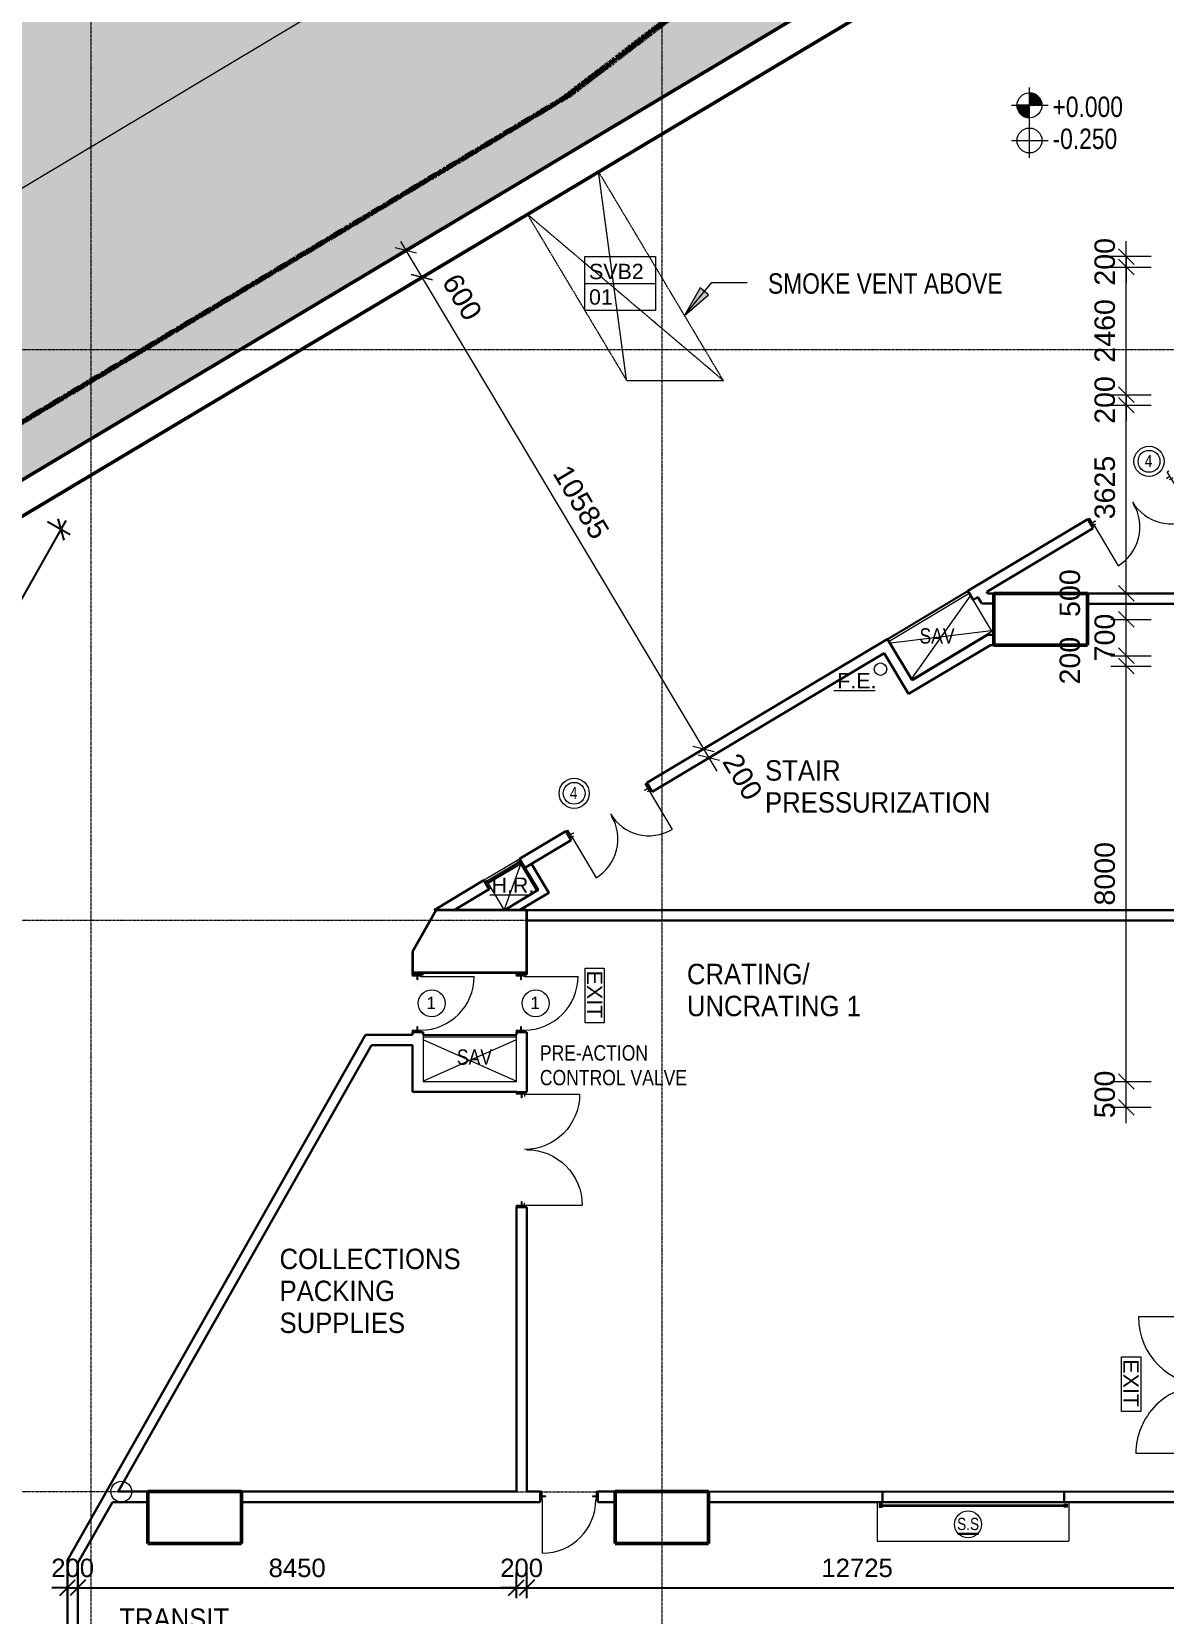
# Model space of a CAD drawing. Header units: millimetres. Extents: x -309924 to 219496, y -330797 to 211873.
# Drawn here: x 46211 to 68034, y 161093 to 191574 of the extents above; entities that cross this region are included whole.
import ezdxf

# ---------------------------------------------------------------- set-up
doc = ezdxf.new("R2010")
doc.units = ezdxf.units.MM
for name, pattern in [('Double dash', [24.5, 10, -3, 2, -3, 2, -4.5]), ('Double dash_2_', [42.8625, 15.875, -4.7625, 6.35, -4.7625, 6.35, -4.7625]), ('Grid Line', [21, 12, -3, 3, -3]), ('Long Dash', [13.5, 9, -4.5]), ('Overhead', [1.8, 1.2, -0.6])]:
    doc.linetypes.add(name, pattern=pattern)
for name, color, linetype, lineweight in [('0-1', 7, 'Continuous', 5), ('0-3', 7, 'Double dash_2_', 50), ('A-ANNO-DIMS', 7, 'Continuous', 9), ('A-ANNO-NOTE', 7, 'Continuous', 5), ('A-ANNO-NOTE-1', 7, 'Continuous', 20), ('A-DETL', 102, 'Continuous', 5), ('A-DETL-3', 102, 'Overhead', 5), ('A-DETL-THIN', 7, 'Continuous', 5), ('A-DOOR', 7, 'Continuous', 5), ('A-DOOR-FRAM', 7, 'Continuous', 5), ('A-DOOR-HDLN', 7, 'Long Dash', 5), ('A-FLOR', 7, 'Continuous', 18), ('A-GLAZ', 7, 'Continuous', 5), ('A-GLAZ-1', 7, 'Continuous', 18), ('A-WALL-2', 7, 'Continuous', 35), ('C-PROP-LINE', 7, 'Double dash', 70), ('C-PROP-LINE-1', 7, 'Double dash_2_', 50), ('G-ANNO-DIMS', 7, 'Continuous', 5), ('G-ANNO-TEXT', 7, 'Continuous', 5), ('I-WALL', 7, 'Continuous', 9), ('I-WALL-3', 7, 'Continuous', 18), ('OAP280_C', 210, 'Continuous', 50), ('OAP280_W', 210, 'Continuous', 50), ('Q-SPCQ', 7, 'Continuous', 5), ('Q-SPCQ-HDLN', 7, 'Overhead', 5), ('S-COLS-2', 7, 'Continuous', 35), ('S-GRID-1', 7, 'Grid Line', 5), ('UNDERLINE', 10, 'Continuous', 30)]:
    doc.layers.add(name, color=color, linetype=linetype, lineweight=lineweight)
doc.layers.add('A-DETL-GENF-5', color=7, linetype='Continuous', lineweight=9, true_color=0x525252)
doc.styles.add('Arial Narrow', font='ARIALN.TTF', dxfattribs={"height": 353.981763})
doc.styles.add('Arial Narrow_1', font='ARIALN.TTF', dxfattribs={"height": 294.984802})
doc.styles.add('Arial_1', font='arial.ttf', dxfattribs={"height": 393.413174})
doc.styles.add('Arial_10', font='arial.ttf', dxfattribs={"height": 295.05988})
doc.styles.add('Arial_11', font='arial.ttf', dxfattribs={"height": 354.071856})
doc.styles.add('Arial_2', font='arial.ttf', dxfattribs={"height": 1.475299})
doc.styles.add('Arial_5', font='arial.ttf', dxfattribs={"width": 0.9, "height": 393.413174})
doc.styles.add('Arial_6', font='arial.ttf', dxfattribs={"height": 1.18024})
doc.styles.add('Arial_7', font='arial.ttf', dxfattribs={"width": 0.8, "height": 1.967066})
doc.styles.add('Arial_9', font='arial.ttf', dxfattribs={"width": 0.8, "height": 393.413174})
doc.dimstyles.new('Diagonal_-_2_0mm_Arial', dxfattribs={"dimscale": 304.8, "dimtxt": 500, "dimasz": 0.984252, "dimexe": 0.984252, "dimexo": 0.984252, "dimgap": 0.656168, "dimtad": 1, "dimdec": 0, "dimrnd": 5, "dimzin": 0, "dimdsep": 46, "dimtxsty": 'Arial_11', "dimblk1": 'OBLIQUE', "dimblk2": 'OBLIQUE', "dimsah": 1, "dimcen": 0.09, "dimdle": 0.656168, "dimadec": 0, "dimazin": 0, "dimtfac": 1, "dimtdec": 4, "dimtix": 1, "dimtmove": 0, "dimatfit": 3, "dimfxl": 1, "dimtvp": 1, "dimtolj": 1, "dimtzin": 0, "dimarcsym": 2})

# ---------------------------------------------------------------- blocks, each defined once
blk = doc.blocks.new('Family - ___-1112717-B2_F PLAN _2 OF 2_')
at = {"layer": 'C-PROP-LINE', "ltscale": 0.3}
blk.add_lwpolyline([(75195, 204615), (56424, 190270), (27494, 172990), (24317, 171707), (22343, 170786), (20247, 169882), (19207, 169463), (18068, 169024), (15862, 168236), (13632, 167518), (11379, 166872), (9105, 166298)], dxfattribs=at)
blk = doc.blocks.new('ARC_ANN_HR_HOSE-REEL - ARC_ANN_HR_HOSE-REEL-881492-B2_F PLAN _2 OF 2_')
at = {"layer": 'A-ANNO-NOTE-1'}
blk.add_line((-1.8, 0), (2.19, 0), dxfattribs=at)
at = {"layer": 'A-ANNO-NOTE', "insert": (0.41, 1.66), "char_height": 1.475, "width": 4.896, "attachment_point": 2, "line_spacing_factor": 0.938532, "style": 'Arial_2'}
blk.add_mtext('H.R.', dxfattribs=at)
blk = doc.blocks.new('ARC_ANN_EXIT - ARC_ANN_EXIT-878429-B2_F PLAN _2 OF 2_')
at = {"layer": 'A-ANNO-NOTE'}
for p, q in [((-2.12, 0), (-2.12, 1.86)), ((-2.12, 1.86), (3.13, 1.86)), ((3.13, 1.86), (3.13, 0)), ((3.13, 0), (-2.12, 0))]:
    blk.add_line(p, q, dxfattribs=at)
at = {"layer": 'A-ANNO-NOTE', "insert": (0.41, 1.66), "char_height": 1.475, "width": 5.454, "attachment_point": 2, "line_spacing_factor": 0.938532, "style": 'Arial_2'}
blk.add_mtext('EXIT', dxfattribs=at)
blk = doc.blocks.new('ARC_ANN_FE_FIRE-EXTINGUISHER - 2-883774-B2_F PLAN _2 OF 2_')
at = {"layer": 'A-ANNO-NOTE'}
blk.add_circle((2.69, 2.04), 0.6, dxfattribs=at)
at = {"layer": 'A-ANNO-NOTE-1'}
blk.add_line((-1.8, 0), (2.19, 0), dxfattribs=at)
at = {"layer": 'A-ANNO-NOTE', "insert": (0.41, 1.66), "char_height": 1.475, "width": 4.5, "attachment_point": 2, "line_spacing_factor": 0.938532, "style": 'Arial_2'}
blk.add_mtext('F.E.', dxfattribs=at)
blk = doc.blocks.new('ARC_ANN_FIRE-RATING_one_ - none-909519-B2_F PLAN _2 OF 2_')
at = {"layer": 'A-ANNO-NOTE'}
blk.add_circle((0, 0), 1.3, dxfattribs=at)
at = {"layer": 'A-ANNO-NOTE', "insert": (-0.05, 0.62), "char_height": 1.18, "width": 1.0944, "attachment_point": 2, "line_spacing_factor": 0.938532, "style": 'Arial_6'}
blk.add_mtext('1', dxfattribs=at)
blk = doc.blocks.new('ARC_ANN_SV - SVB2-674244-B2_F PLAN _2 OF 2_')
at = {"layer": 'A-ANNO-NOTE'}
for p, q in [((-3.5, -2.6), (-3.5, 2.6)), ((-3.5, 2.6), (3.3, 2.6)), ((3.3, 2.6), (3.3, -2.6)), ((-3.5, 0), (3.3, 0)), ((3.3, -2.6), (-3.5, -2.6))]:
    blk.add_line(p, q, dxfattribs=at)
blk = doc.blocks.new('Spot Elevations - Spot Elevation - Target Filled_FFL_SFL-5422820-B2_F PLAN _2 OF 2_')
at = {"layer": 'G-ANNO-DIMS'}
h = blk.add_hatch(color=256, dxfattribs=at)
edge = h.paths.add_edge_path(flags=0)
edge.add_arc((0, 5.49), 1.2, 0, 90, ccw=False)
edge.add_line((1.2, 5.49), (0, 5.49))
edge.add_line((0, 5.49), (0, 6.69))
h = blk.add_hatch(color=256, dxfattribs=at)
edge = h.paths.add_edge_path(flags=0)
edge.add_arc((0, 5.49), 1.2, 180, 270, ccw=False)
edge.add_line((-1.2, 5.49), (0, 5.49))
edge.add_line((0, 5.49), (0, 4.29))
for p, q in [((0, 3.81), (0, 7.21)), ((0, 6.69), (0, 5.49)), ((-1.74, 5.49), (1.8, 5.49)), ((0, 5.49), (-1.2, 5.49)), ((0, 4.29), (0, 5.49)), ((0, 5.49), (1.2, 5.49)), ((0, 0.42), (0, 3.81)), ((-1.74, 2.1), (1.8, 2.1))]:
    blk.add_line(p, q, dxfattribs=at)
for centre in [(0, 5.49), (0, 2.1)]:
    blk.add_circle(centre, 1.2, dxfattribs=at)
for start, end in [(360, 90), (180, 270)]:
    blk.add_arc((0, 5.49), 1.2, start, end, dxfattribs=at)
blk = doc.blocks.new('ARC_DOOR_M50_DOUBLE_METAL - 2500x3500mm-37191019-B2_F PLAN _2 OF 2_')
at = {"layer": 'A-DOOR'}
for p, q in [((-1317, 52), (-1317, 1415.5)), ((1317, 52), (1317, 1367.5)), ((-1317, 52), (-1273, 52)), ((1317, 52), (1273, 52))]:
    blk.add_line(p, q, dxfattribs=at)
for centre, start, end in [((-1317, 100), 360, 90), ((1317, 52), 90, 180)]:
    blk.add_arc(centre, 1315.5, start, end, dxfattribs=at)
at = {"layer": 'A-DOOR-FRAM'}
for p, q in [((-1320, 52), (-1357, 52)), ((-1320, 5), (-1320, 52)), ((-1250, 5), (-1320, 5)), ((-1250, -2), (-1250, 5)), ((1320, 5), (1250, 5)), ((1250, 5), (1250, -2)), ((1357, 52), (1320, 52)), ((1320, 52), (1320, 5)), ((-1357, -100), (-1320, -100)), ((-1320, -100), (-1320, -2)), ((-1320, -2), (-1250, -2)), ((1250, -2), (1320, -2)), ((1320, -2), (1320, -100)), ((1320, -100), (1357, -100))]:
    blk.add_line(p, q, dxfattribs=at)
blk = doc.blocks.new('ARC_DOOR_M40_SINGLE_METAL - 900x2100mm-33263902-B2_F PLAN _2 OF 2_')
at = {"layer": 'A-DOOR'}
blk.add_line((517, -52), (517, -1086), dxfattribs=at)
at = {"layer": 'A-DOOR-FRAM'}
for p, q in [((-557, 100), (-520, 100)), ((-520, 100), (-520, 15)), ((-520, 15), (-450, 15)), ((-520, 8), (-520, -52)), ((-450, 8), (-520, 8)), ((-450, 15), (-450, 8)), ((450, 15), (520, 15)), ((450, 8), (450, 15)), ((520, 8), (450, 8)), ((520, 100), (557, 100)), ((520, 15), (520, 100)), ((520, -52), (520, 8)), ((-520, -52), (-557, -52)), ((557, -52), (520, -52))]:
    blk.add_line(p, q, dxfattribs=at)
blk.add_arc((517, -52), 1034, 180, 270, dxfattribs=at)
blk = doc.blocks.new('ARC_TFP_FS_HR Cabinet_Floor base - FS_HR_740x540-7615021-B2_F PLAN _2 OF 2_')
at = {"layer": 'Q-SPCQ'}
for p, q in [((370, 570), (-360, 570)), ((-360, 570), (-360, -28)), ((370, -30), (370, 570)), ((-356, -30), (370, -30))]:
    blk.add_line(p, q, dxfattribs=at)
blk = doc.blocks.new('ARC_WIN_SPECIAL EQUIPMENT - 800-28601949-B2_F PLAN _2 OF 2_')
at = {"layer": 'A-GLAZ'}
h = blk.add_hatch(dxfattribs=at)
h.set_pattern_fill('FP_1', color=256, style=0, pattern_type=2)
h.set_pattern_definition([(14.141, (-137428.6, -122151.6), (-480.61, 1907.608), []), (104.141, (-137428.6, -122151.6), (-1907.608, -480.61), [])])
h.paths.add_polyline_path([(-395, 65), (395, 65), (395, 100), (-395, 100), (-395, 97)], flags=0)
blk.add_line((360, 30), (-360, 30), dxfattribs=at)
at = {"layer": 'A-GLAZ-1'}
for p, q in [((-360, 65), (-400, 65)), ((-400, 30), (-360, 30)), ((395, 100), (-395, 100)), ((-395, 100), (-395, 65)), ((-395, 65), (395, 65)), ((-360, 30), (-360, 65)), ((400, 65), (360, 65)), ((360, 65), (360, 30)), ((360, 30), (400, 30)), ((395, 65), (395, 100))]:
    blk.add_line(p, q, dxfattribs=at)
blk = doc.blocks.new('ARC_DOOR_M40_SINGLE_METAL - 900x2100mm-37191275-B2_F PLAN _2 OF 2_')
at = {"layer": 'A-DOOR'}
blk.add_line((517, -52), (517, -1086), dxfattribs=at)
at = {"layer": 'A-DOOR-FRAM'}
for p, q in [((-557, 100), (-520, 100)), ((-520, 100), (-520, 15)), ((-520, 15), (-450, 15)), ((-520, 8), (-520, -52)), ((-450, 8), (-520, 8)), ((-450, 15), (-450, 8)), ((450, 15), (520, 15)), ((450, 8), (450, 15)), ((520, 8), (450, 8)), ((520, 100), (557, 100)), ((520, 15), (520, 100)), ((520, -52), (520, 8)), ((-520, -52), (-557, -52)), ((557, -52), (520, -52))]:
    blk.add_line(p, q, dxfattribs=at)
blk.add_arc((517, -52), 1034, 180, 270, dxfattribs=at)
blk = doc.blocks.new('ARC_DOOR_M40_SINGLE_METAL - 900x2100mm-37189988-B2_F PLAN _2 OF 2_')
at = {"layer": 'A-DOOR'}
blk.add_line((517, 52), (517, 1086), dxfattribs=at)
at = {"layer": 'A-DOOR-FRAM'}
for p, q in [((-520, 52), (-557, 52)), ((-520, -8), (-520, 52)), ((557, 52), (520, 52)), ((520, 52), (520, -8)), ((-557, -100), (-520, -100)), ((-450, -8), (-520, -8)), ((-520, -100), (-520, -15)), ((-520, -15), (-450, -15)), ((-450, -15), (-450, -8)), ((520, -8), (450, -8)), ((450, -8), (450, -15)), ((450, -15), (520, -15)), ((520, -15), (520, -100)), ((520, -100), (557, -100))]:
    blk.add_line(p, q, dxfattribs=at)
blk.add_arc((517, 52), 1034, 90, 180, dxfattribs=at)
blk = doc.blocks.new('ARC_FS-SP_PRE-ACTION_CV - FS_SPRINKLER_PRE-ACTION_CONTROL_VALVE_CABINET-38106924-B2_F PLAN _2 OF 2_')
at = {"layer": 'Q-SPCQ'}
for p, q in [((1025, 802.5), (-775, 802.5)), ((-775, 802.5), (-775, -97.5)), ((1015, 792.5), (-765, 2.5)), ((1015, 2.5), (-765, 792.5)), ((1025, -97.5), (1025, 802.5)), ((-775, -47.5), (1025, -47.5)), ((1025, -87.5), (-775, -87.5)), ((-775, -87.5), (-775, -97.5)), ((-775, -97.5), (1025, -97.5)), ((-775, -97.5), (1025, -97.5)), ((1025, -97.5), (1025, -87.5))]:
    blk.add_line(p, q, dxfattribs=at)
blk = doc.blocks.new('ARC_DOOR_M50_DOUBLE_METAL - 1600x2100mm-37189729-B2_F PLAN _2 OF 2_')
at = {"layer": 'A-DOOR'}
for p, q in [((-867, -52), (-823, -52)), ((-867, -52), (-867, -965.5)), ((867, -52), (823, -52)), ((867, -52), (867, -917.5))]:
    blk.add_line(p, q, dxfattribs=at)
for centre, start, end in [((-867, -100), 270, 0), ((867, -52), 180, 270)]:
    blk.add_arc(centre, 865.5, start, end, dxfattribs=at)
at = {"layer": 'A-DOOR-FRAM'}
for p, q in [((-907, 100), (-870, 100)), ((-870, 100), (-870, 2)), ((-870, 2), (-800, 2)), ((-800, 2), (-800, -5)), ((800, 2), (870, 2)), ((800, -5), (800, 2)), ((870, 100), (907, 100)), ((870, 2), (870, 100)), ((-870, -52), (-907, -52)), ((-870, -5), (-870, -52)), ((-800, -5), (-870, -5)), ((870, -5), (800, -5)), ((870, -52), (870, -5)), ((907, -52), (870, -52))]:
    blk.add_line(p, q, dxfattribs=at)
blk = doc.blocks.new('ARC_FS-SP_PRE-ACTION_CV - FS_SPRINKLER_PRE-ACTION_CONTROL_VALVE_CABINET-38106921-B2_F PLAN _2 OF 2_')
at = {"layer": 'Q-SPCQ'}
for p, q in [((-775, 90), (-775, 100)), ((-775, 100), (1025, 100)), ((1025, 100), (-775, 100)), ((-775, 100), (-775, -800)), ((1025, 90), (-775, 90)), ((-775, 50), (1025, 50)), ((1015, -790), (-765, 0)), ((1015, 0), (-765, -790)), ((1025, 100), (1025, 90)), ((1025, -800), (1025, 100)), ((-775, -800), (1025, -800))]:
    blk.add_line(p, q, dxfattribs=at)
blk = doc.blocks.new('ARC_SS_SECURITY SHUTTER VERTICAL RECESSED - ARC_SS_SECURITY SHUTTER VERTICAL RECESSED-30694595-B2_F PLAN _2 OF 2_')
at = {"layer": 'Q-SPCQ'}
for p, q in [((-1810, 30), (-1810, -30)), ((-1750, 30), (-1810, 30)), ((-1800, 28), (-1750, 28)), ((-1800, -10), (-1800, 10)), ((-1750, 28), (-1750, 30)), ((1750, 30), (1810, 30)), ((1750, 10), (1750, 30)), ((1798, 10), (1750, 10)), ((1750, 0), (1798, 0)), ((1750, -30), (1750, 0)), ((1798, 0), (1798, 10)), ((1810, 30), (1810, -30)), ((-1810, -30), (-1750, -30)), ((-1750, -28), (-1800, -28)), ((-1750, -30), (-1750, -28)), ((1810, -30), (1750, -30))]:
    blk.add_line(p, q, dxfattribs=at)
at = {"layer": 'Q-SPCQ-HDLN'}
for p, q in [((1850, 75), (-1850, 75)), ((-1850, 75), (-1850, -685)), ((1800, 10), (-1800, 10)), ((-1800, 10), (-1800, -10)), ((1800, -10), (1800, 10)), ((1850, -685), (1850, 75)), ((-1800, -10), (1800, -10)), ((-1850, -685), (1850, -685))]:
    blk.add_line(p, q, dxfattribs=at)
blk = doc.blocks.new('ARC_OPN_INT - 3500 _w_ x 4000 _h_-36725641-B2_F PLAN _2 OF 2_')
at = {"layer": 'A-DOOR-HDLN'}
for p, q in [((-1750, 100), (1750, 100)), ((-1750, -100), (1750, -100))]:
    blk.add_line(p, q, dxfattribs=at)
blk = doc.blocks.new('Family - ___-2785461-B2_F PLAN _2 OF 2_')
at = {"layer": 'C-PROP-LINE'}
for p, q in [((75361, 204681), (56581, 190357)), ((56581, 190357), (-244, 156403))]:
    blk.add_line(p, q, dxfattribs=at)
blk = doc.blocks.new('Family - ___-36030423-B2_F PLAN _2 OF 2_')
at = {"layer": 'C-PROP-LINE'}
for p, q in [((75361, 204681), (56581, 190357)), ((56581, 190357), (-244, 156403))]:
    blk.add_line(p, q, dxfattribs=at)
blk = doc.blocks.new('Family - ___-3197506-B2_F PLAN _2 OF 2_')
at = {"layer": 'C-PROP-LINE-1'}
for p, q in [((75361, 204681), (56581, 190357)), ((56581, 190357), (-244, 156403))]:
    blk.add_line(p, q, dxfattribs=at)
blk = doc.blocks.new('ARC_DOOR_M50_DOUBLE_METAL - 2000x2100mm-37191364-B2_F PLAN _2 OF 2_')
at = {"layer": 'A-DOOR'}
for p, q in [((-1067, 52), (-1067, 1165.5)), ((1067, 52), (1067, 1117.5)), ((-1067, 52), (-1023, 52)), ((1067, 52), (1023, 52))]:
    blk.add_line(p, q, dxfattribs=at)
for centre, start, end in [((-1067, 100), 360, 90), ((1067, 52), 90, 180)]:
    blk.add_arc(centre, 1065.5, start, end, dxfattribs=at)
at = {"layer": 'A-DOOR-FRAM'}
for p, q in [((-1070, 52), (-1107, 52)), ((-1070, 5), (-1070, 52)), ((-1000, 5), (-1070, 5)), ((-1000, -2), (-1000, 5)), ((1070, 5), (1000, 5)), ((1000, 5), (1000, -2)), ((1107, 52), (1070, 52)), ((1070, 52), (1070, 5)), ((-1107, -100), (-1070, -100)), ((-1070, -100), (-1070, -2)), ((-1070, -2), (-1000, -2)), ((1000, -2), (1070, -2)), ((1070, -2), (1070, -100)), ((1070, -100), (1107, -100))]:
    blk.add_line(p, q, dxfattribs=at)
blk = doc.blocks.new('Dims-B2-FPLAN_2OF2__dwg__Oblique-5772969-B2_F PLAN _2 OF 2_')
at = {"layer": 'A-ANNO-DIMS'}
blk.add_line((-0.5, -0.5), (0.5, 0.5), dxfattribs=at)
blk = doc.blocks.new('_Oblique')
at = {"color": 0, "linetype": 'ByBlock', "lineweight": -2}
blk.add_line((-0.5, -0.5), (0.5, 0.5), dxfattribs=at)
blk = doc.blocks.new('*D182')
at = {"layer": 'A-ANNO-DIMS', "color": 0, "lineweight": -2, "transparency": 16777216}
for p, q in [((39010, 168292), (46878, 182158)), ((46953, 181885), (46518, 182132)), ((39283, 168367), (38848, 168614))]:
    blk.add_line(p, q, dxfattribs=at)
at = {"layer": 'Defpoints', "color": 0, "transparency": 16777216}
for p in [(46779, 181984), (47214, 181737), (39544, 168219)]:
    blk.add_point(p, dxfattribs=at)
at = {"layer": 'A-ANNO-DIMS', "color": 0, "lineweight": -2, "transparency": 16777216, "xscale": 299.9999999999999, "yscale": 299.9999999999999, "zscale": 299.9999999999999}
for p, rotation in [((46779, 181984), 60.42918737615303), ((39109, 168466), 240.429187376153)]:
    blk.add_blockref('_Oblique', p, dxfattribs=dict(at, rotation=rotation))
at = {"layer": 'A-ANNO-DIMS', "color": 0, "transparency": 16777216, "insert": (42613, 175413), "char_height": 354.1, "attachment_point": 5, "rotation": 60.4292, "style": 'Arial_11'}
blk.add_mtext('\\A1;15540', dxfattribs=at)
blk = doc.blocks.new('*D185')
at = {"layer": 'A-ANNO-DIMS', "color": 0, "lineweight": -2, "transparency": 16777216}
for p, q in [((46901, 161405), (46901, 161905)), ((47101, 161405), (47101, 161905)), ((46901, 161605), (46601, 161605)), ((46901, 161605), (47101, 161605)), ((47101, 161605), (47401, 161605))]:
    blk.add_line(p, q, dxfattribs=at)
at = {"layer": 'Defpoints', "color": 0, "transparency": 16777216}
for p in [(47101, 161605), (46901, 161105), (47101, 161105)]:
    blk.add_point(p, dxfattribs=at)
at = {"layer": 'A-ANNO-DIMS', "color": 0, "lineweight": -2, "transparency": 16777216, "xscale": 299.9999999999999, "yscale": 299.9999999999999, "zscale": 299.9999999999999}
blk.add_blockref('_Oblique', (46901, 161605), dxfattribs=at)
at = {"layer": 'A-ANNO-DIMS', "color": 0, "lineweight": -2, "transparency": 16777216, "xscale": 299.9999999999999, "yscale": 299.9999999999999, "zscale": 299.9999999999999, "rotation": 180}
blk.add_blockref('_Oblique', (47101, 161605), dxfattribs=at)
at = {"layer": 'A-ANNO-DIMS', "color": 0, "transparency": 16777216, "insert": (47001, 161986), "char_height": 354.1, "attachment_point": 5, "style": 'Arial_11'}
blk.add_mtext('\\A1;200', dxfattribs=at)
blk = doc.blocks.new('*D186')
at = {"layer": 'A-ANNO-DIMS', "color": 0, "lineweight": -2, "transparency": 16777216}
for p, q in [((47101, 161405), (47101, 161905)), ((55551, 161405), (55551, 161905)), ((46901, 161605), (55751, 161605))]:
    blk.add_line(p, q, dxfattribs=at)
at = {"layer": 'Defpoints', "color": 0, "transparency": 16777216}
for p in [(55551, 161605), (47101, 161105), (55551, 161105)]:
    blk.add_point(p, dxfattribs=at)
at = {"layer": 'A-ANNO-DIMS', "color": 0, "lineweight": -2, "transparency": 16777216, "xscale": 299.9999999999999, "yscale": 299.9999999999999, "zscale": 299.9999999999999, "rotation": 180}
blk.add_blockref('_Oblique', (47101, 161605), dxfattribs=at)
at = {"layer": 'A-ANNO-DIMS', "color": 0, "lineweight": -2, "transparency": 16777216, "xscale": 299.9999999999999, "yscale": 299.9999999999999, "zscale": 299.9999999999999}
blk.add_blockref('_Oblique', (55551, 161605), dxfattribs=at)
at = {"layer": 'A-ANNO-DIMS', "color": 0, "transparency": 16777216, "insert": (51326, 161986), "char_height": 354.1, "attachment_point": 5, "style": 'Arial_11'}
blk.add_mtext('\\A1;8450', dxfattribs=at)
blk = doc.blocks.new('*D187')
at = {"layer": 'A-ANNO-DIMS', "color": 0, "lineweight": -2, "transparency": 16777216}
for p, q in [((55551, 161405), (55551, 161905)), ((55751, 161405), (55751, 161905)), ((55551, 161605), (55251, 161605)), ((55551, 161605), (55751, 161605)), ((55751, 161605), (56051, 161605))]:
    blk.add_line(p, q, dxfattribs=at)
at = {"layer": 'Defpoints', "color": 0, "transparency": 16777216}
for p in [(55751, 161605), (55551, 161105), (55751, 161105)]:
    blk.add_point(p, dxfattribs=at)
at = {"layer": 'A-ANNO-DIMS', "color": 0, "lineweight": -2, "transparency": 16777216, "xscale": 299.9999999999999, "yscale": 299.9999999999999, "zscale": 299.9999999999999}
blk.add_blockref('_Oblique', (55551, 161605), dxfattribs=at)
at = {"layer": 'A-ANNO-DIMS', "color": 0, "lineweight": -2, "transparency": 16777216, "xscale": 299.9999999999999, "yscale": 299.9999999999999, "zscale": 299.9999999999999, "rotation": 180}
blk.add_blockref('_Oblique', (55751, 161605), dxfattribs=at)
at = {"layer": 'A-ANNO-DIMS', "color": 0, "transparency": 16777216, "insert": (55651, 161986), "char_height": 354.1, "attachment_point": 5, "style": 'Arial_11'}
blk.add_mtext('\\A1;200', dxfattribs=at)
blk = doc.blocks.new('*D188')
at = {"layer": 'A-ANNO-DIMS', "color": 0, "lineweight": -2, "transparency": 16777216}
for p, q in [((55751, 161405), (55751, 161905)), ((68476, 161405), (68476, 161905)), ((55551, 161605), (68676, 161605))]:
    blk.add_line(p, q, dxfattribs=at)
at = {"layer": 'Defpoints', "color": 0, "transparency": 16777216}
for p in [(68476, 161605), (55751, 161105), (68476, 161105)]:
    blk.add_point(p, dxfattribs=at)
at = {"layer": 'A-ANNO-DIMS', "color": 0, "lineweight": -2, "transparency": 16777216, "xscale": 299.9999999999999, "yscale": 299.9999999999999, "zscale": 299.9999999999999, "rotation": 180}
blk.add_blockref('_Oblique', (55751, 161605), dxfattribs=at)
at = {"layer": 'A-ANNO-DIMS', "color": 0, "lineweight": -2, "transparency": 16777216, "xscale": 299.9999999999999, "yscale": 299.9999999999999, "zscale": 299.9999999999999}
blk.add_blockref('_Oblique', (68476, 161605), dxfattribs=at)
at = {"layer": 'A-ANNO-DIMS', "color": 0, "transparency": 16777216, "insert": (62114, 161986), "char_height": 354.1, "attachment_point": 5, "style": 'Arial_11'}
blk.add_mtext('\\A1;12725', dxfattribs=at)
blk = doc.blocks.new('ARC_ANN_FIRE-RATING_four-240240')
at = {"layer": 'A-ANNO-NOTE'}
for radius in [290, 210]:
    blk.add_circle((72082, 123802), radius, dxfattribs=at)
at = {"layer": 'A-ANNO-NOTE', "insert": (72072, 123926), "char_height": 236, "width": 218.88, "attachment_point": 2, "line_spacing_factor": 0.938532, "style": 'Arial_7'}
blk.add_mtext('4', dxfattribs=at)
blk = doc.blocks.new('SS')
at = {"layer": 'A-ANNO-NOTE'}
blk.add_circle((51822, 138294), 260, dxfattribs=at)
at = {"layer": 'A-ANNO-NOTE', "insert": (51823, 138418), "char_height": 236, "width": 218.88, "attachment_point": 2, "line_spacing_factor": 0.938532, "style": 'Arial_7'}
blk.add_mtext('S.S', dxfattribs=at)

msp = doc.modelspace()

# ---------------------------------------------------------------- hatches: boundary and pattern name
at = {"layer": 'A-DETL-GENF-5'}
h = msp.add_hatch(dxfattribs=at)
h.set_pattern_fill('FP_5', color=256, style=0, pattern_type=2)
h.set_pattern_definition([(45, (0, 0), (1e-13, 1796.051), [1270, -1270]), (45, (-336.8, 336.8), (1e-13, 1796.051), [1270, -1270]), (45, (-673.5, 673.5), (1e-13, 1796.051), [1270, -1270]), (135, (-673.5, 898), (-1796.051, 1e-13), [1270, -1270]), (135, (-336.8, 1234.8), (-1796.051, 1e-13), [1270, -1270]), (135, (0, 1571.5), (-1796.051, 1e-13), [1270, -1270])])
h.paths.add_polyline_path([(9600.4, 129032.5), (9601.2, 161178.1), (78643.5, 202430.8), (123587.6, 202430.6), (123586.1, 139689.7), (115551, 129032.5), (116650, 129032.5), (123219.4, 137750.4), (124355.1, 137750.4), (124462.4, 151156.8), (124469, 204683.5), (-4678.3, 204683.5), (-4667.2, 161414.7), (-1657.7, 160831.2), (3415.6, 163862.5), (5580.2, 160240), (506.8, 157208.6), (-1654.1, 160825.1), (-4667.8, 161403.5), (-4678.3, 129032.5), (7685, 129032.5)])
at = {"layer": 'G-ANNO-TEXT'}
msp.add_hatch(color=256, dxfattribs=at).paths.add_polyline_path([(58790.1, 186108.4), (59253.3, 186504.2), (59090, 186638.8)], flags=0)

# ---------------------------------------------------------------- linework, layer by layer
at = {"layer": 'A-ANNO-DIMS'}
for p, q in [((6952.8, 165220.6), (76336.1, 206679.1)), ((53007.8, 187114.2), (53678.2, 187514.7)), ((53318.1, 187532.6), (59414.2, 177330.1)), ((67781.3, 187241.5), (67000.3, 187241.5)), ((67300.4, 179355.8), (67300.4, 185780.8)), ((67300.4, 180055.8), (67300.4, 180955.8)), ((67300.4, 170555.8), (67300.4, 180555.8)), ((58847.4, 177341), (59517.8, 177741.5)), ((67781.3, 170855.8), (67000.4, 170855.8))]:
    msp.add_line(p, q, dxfattribs=at)
at = {"layer": 'A-ANNO-DIMS', "flags": 128}
for points in [[(67300.3, 184380.8), (67300.3, 187541.5)], [(67300.3, 187241.5), (67300.3, 186741.5)], [(53315.6, 186599.1), (53986, 186999.7)], [(67000.3, 187041.5), (67781.3, 187041.5)], [(67000.3, 184580.8), (67781.3, 184580.8)], [(67300.4, 184580.8), (67300.4, 184080.8)], [(67000.4, 184380.8), (67781.3, 184380.8)], [(67000.4, 180755.8), (67781.3, 180755.8)], [(67000.4, 180555.8), (67781.3, 180555.8)], [(67000.4, 180255.8), (67781.3, 180255.8)], [(67000.4, 179555.8), (67781.3, 179555.8)], [(67000.4, 179355.8), (67781.3, 179355.8)], [(59415.3, 177913.2), (58744.9, 177512.7)], [(67000.4, 171355.8), (67781.3, 171355.8)]]:
    msp.add_lwpolyline(points, dxfattribs=at)
at = {"layer": 'A-DETL'}
msp.add_line((55315.5, 174653.9), (55634.4, 175543.4), dxfattribs=at)
at = {"layer": 'A-DETL-3'}
for p, q in [((55758.8, 188059.9), (57132.3, 188880.5)), ((59536.9, 184856.2), (57132.3, 188880.5)), ((57673.1, 184856.2), (57132.3, 188880.5)), ((55758.8, 188059.9), (57673.1, 184856.2)), ((55758.8, 188059.9), (59536.9, 184856.2)), ((57673.1, 184856.2), (59536.9, 184856.2))]:
    msp.add_line(p, q, dxfattribs=at)
at = {"layer": 'A-DETL-THIN'}
msp.add_circle((47938.2, 163455.9), 200, dxfattribs=at)
at = {"layer": 'A-FLOR'}
for p, q in [((53551.3, 173855), (54005.7, 174655.9)), ((48449, 162455.9), (48449, 163255.9)), ((66101.2, 163255.8), (62601.2, 163255.8))]:
    msp.add_line(p, q, dxfattribs=at)
at = {"layer": 'A-WALL-2'}
for p, q in [((78641.6, 202430.7), (43126.7, 181210.1)), ((43434.4, 180695), (67826, 195269.3))]:
    msp.add_line(p, q, dxfattribs=at)
at = {"layer": 'G-ANNO-TEXT'}
for p, q in [((58790.1, 186108.4), (59315.2, 186745.7)), ((59090, 186638.8), (58790.1, 186108.4)), ((59253.3, 186504.2), (59090, 186638.8)), ((59315.2, 186745.7), (59996.6, 186745.7)), ((58790.1, 186108.4), (59253.3, 186504.2))]:
    msp.add_line(p, q, dxfattribs=at)
at = {"layer": 'I-WALL', "lineweight": 30}
for p, q in [((66560.9, 182182.8), (64250.2, 180802.2)), ((64610.3, 180784.3), (66663.5, 182011.1)), ((66663.5, 182011.1), (66560.9, 182182.8)), ((64250.2, 180802.2), (64352.8, 180630.5)), ((64627.4, 180755.8), (64610.3, 180784.3)), ((64751.3, 180755.8), (64627.4, 180755.8)), ((64751.3, 180560.8), (64751.3, 180755.8)), ((68801.3, 180755.8), (66551.3, 180755.8)), ((66551.3, 180755.8), (66551.3, 180555.8)), ((64352.8, 180630.5), (64442.9, 180684.3)), ((64442.9, 180684.3), (64516.7, 180560.8)), ((64516.7, 180560.8), (64743.9, 180560.8)), ((64743.9, 180560.8), (64751.3, 180560.8)), ((66551.3, 180555.8), (68801.3, 180555.8)), ((62705, 179878.9), (58062, 177104.6)), ((63172.7, 179086.5), (62700.7, 179876.3)), ((64627.6, 179955.8), (63172.7, 179086.5)), ((64751.3, 179955.8), (64627.6, 179955.8)), ((64751.3, 179760.8), (64751.3, 179955.8)), ((58164.6, 176932.9), (62635.9, 179604.6)), ((62635.9, 179604.6), (63105.3, 178819.1)), ((62803.3, 179704.6), (62807.6, 179707.2)), ((63105.3, 178819.1), (64681.4, 179760.8)), ((64681.4, 179760.8), (64751.3, 179760.8)), ((58062, 177104.6), (58164.6, 176932.9)), ((56504.8, 176174.2), (55611.4, 175640.4)), ((55713.9, 175468.7), (56607.4, 176002.5)), ((56607.4, 176002.5), (56504.8, 176174.2)), ((55611.4, 175640.4), (55713.9, 175468.7)), ((54924.6, 175230), (53963.7, 174655.9)), ((54353.6, 174655.9), (55027.2, 175058.3)), ((55027.2, 175058.3), (54924.6, 175230)), ((53963.7, 174655.9), (54353.6, 174655.9)), ((68801.3, 174655.8), (55751.3, 174655.9)), ((55751.3, 174655.9), (55751.3, 174455.9)), ((55751.3, 174455.9), (68801.3, 174455.8)), ((53551.3, 173455.9), (53551.3, 173418.9)), ((53751.3, 173455.9), (53551.3, 173455.9)), ((53751.3, 173418.9), (53751.3, 173455.9)), ((55551.3, 173455.9), (55551.3, 173418.9)), ((55751.3, 173455.9), (55551.3, 173455.9)), ((55751.3, 173418.9), (55751.3, 173455.9)), ((53551.3, 173418.9), (53751.3, 173418.9)), ((55551.3, 173418.9), (55751.3, 173418.9)), ((52643.9, 172255.9), (46901.2, 162134.9)), ((53551.3, 172255.9), (52643.9, 172255.9)), ((53551.3, 172304.9), (53551.3, 172255.9)), ((53751.3, 172304.9), (53551.3, 172304.9)), ((53751.3, 172255.9), (53751.3, 172304.9)), ((55551.3, 172304.9), (55551.3, 172255.9)), ((55751.3, 172304.9), (55551.3, 172304.9)), ((55751.3, 171149.9), (55751.3, 172304.9)), ((47880.7, 163455.9), (52760.4, 172055.9)), ((52760.4, 172055.9), (53551.3, 172055.9)), ((53551.3, 172055.9), (53551.3, 171155.9)), ((53551.3, 171155.9), (55551.3, 171155.9)), ((55551.3, 171155.9), (55551.3, 171149.9)), ((55551.3, 171149.9), (55751.3, 171149.9)), ((55551.3, 168935.9), (55551.2, 163455.9)), ((55751.3, 168935.9), (55551.3, 168935.9)), ((55751.2, 163455.9), (55751.3, 168935.9)), ((48449, 163455.9), (47880.7, 163455.9)), ((48449, 163255.9), (48449, 163455.9)), ((55551.2, 163455.9), (50251.2, 163455.9)), ((50251.2, 163455.9), (50251.2, 163255.9)), ((56007.2, 163455.9), (55751.2, 163455.9)), ((56007.2, 163255.9), (56007.2, 163455.9)), ((57451.2, 163455.9), (57121.2, 163455.9)), ((57121.2, 163455.9), (57121.2, 163255.9)), ((57451.2, 163255.9), (57451.2, 163455.9)), ((68456, 163455.8), (59251.2, 163455.9)), ((59251.2, 163455.9), (59251.2, 163255.9)), ((62601.2, 163255.8), (62601.2, 163455.8)), ((66101.2, 163455.8), (66101.2, 163255.8)), ((47101.2, 162082.1), (47767.2, 163255.9)), ((47767.2, 163255.9), (48449, 163255.9)), ((50251.2, 163255.9), (56007.2, 163255.9)), ((57121.2, 163255.9), (57451.2, 163255.9)), ((59251.2, 163255.9), (68456, 163255.8)), ((46901.2, 162134.9), (46901.2, 155880.9)), ((47101.2, 155880.9), (47101.2, 162082.1))]:
    msp.add_line(p, q, dxfattribs=at)
msp.add_lwpolyline([(55714.1, 175468.4), (55968, 175043.4), (55318.9, 174655.9), (55612, 174655.9), (56173.7, 174991.5), (55842.7, 175545.6)], close=True, dxfattribs=at)
at = {"layer": 'I-WALL-3'}
for p, q in [((55607.1, 175637.8), (55611.4, 175640.4)), ((55611.4, 175640.4), (55629.3, 175610.3)), ((55647.3, 175580.3), (55713.9, 175468.7)), ((55713.9, 175468.7), (55688.2, 175453.3)), ((54924.6, 175230), (54928.9, 175232.6)), ((54942.6, 175200), (54924.6, 175230)), ((55027.2, 175058.3), (54960.5, 175169.9)), ((55061.5, 175078.9), (55027.2, 175058.3))]:
    msp.add_line(p, q, dxfattribs=at)
at = {"layer": 'OAP280_C'}
for p, q in [((66551.3, 180755.9), (64751.3, 180755.9)), ((64751.3, 180755.9), (64751.3, 179755.9)), ((66551.3, 179755.9), (66551.3, 180755.9)), ((64751.3, 179755.9), (66551.3, 179755.9)), ((50251.3, 163455.9), (48451.3, 163455.9)), ((48451.3, 163455.9), (48451.3, 162455.9)), ((50251.3, 162455.9), (50251.3, 163455.9)), ((59251.3, 163455.9), (57451.3, 163455.9)), ((57451.3, 163455.9), (57451.3, 162455.9)), ((59251.3, 162455.9), (59251.3, 163455.9)), ((48451.3, 162455.9), (50251.3, 162455.9)), ((57451.3, 162455.9), (59251.3, 162455.9))]:
    msp.add_line(p, q, dxfattribs=at)
at = {"layer": 'OAP280_W'}
for p, q in [((78641.6, 202431), (43126.6, 181210)), ((43434.4, 180695), (78807.2, 201831))]:
    msp.add_line(p, q, dxfattribs=at)
at = {"layer": 'S-COLS-2'}
for p, q in [((66551.3, 180755.8), (64751.3, 180755.8)), ((64751.3, 180755.8), (64751.3, 179755.8)), ((66551.3, 179755.8), (66551.3, 180755.8)), ((64751.3, 179755.8), (66551.3, 179755.8)), ((54006.7, 174655.9), (53551.3, 173855)), ((55751.3, 174655.9), (54006.7, 174655.9)), ((55751.3, 173455.9), (55751.3, 174655.9)), ((53551.3, 173855), (53551.3, 173455.9)), ((53551.3, 173455.9), (55751.3, 173455.9)), ((50251.2, 163455.9), (48451.2, 163455.9)), ((48451.2, 163455.9), (48451.2, 162455.9)), ((50251.2, 162455.9), (50251.2, 163455.9)), ((59251.2, 163455.9), (57451.2, 163455.9)), ((57451.2, 163455.9), (57451.2, 162455.9)), ((59251.2, 162455.9), (59251.2, 163455.9)), ((48451.2, 162455.9), (50251.2, 162455.9)), ((57451.2, 162455.9), (59251.2, 162455.9))]:
    msp.add_line(p, q, dxfattribs=at)
at = {"layer": 'S-GRID-1'}
for p, q in [((47351.5, 210672.6), (47351.1, 140117.7)), ((58351.5, 210672.6), (58351.1, 140117.7)), ((-10508, 185456.2), (128177.5, 185455.5)), ((-10508.1, 174464.5), (128177.4, 174463.8)), ((-10508.1, 163456.2), (128177.4, 163455.5))]:
    msp.add_line(p, q, dxfattribs=at)
at = {"layer": 'UNDERLINE'}
msp.add_lwpolyline([(64054.9, 162643.8), (64451.6, 162643.8)], dxfattribs=at)

# ---------------------------------------------------------------- block references
at = {"xscale": 300, "yscale": 300, "zscale": 300}
for p, rotation in [((53420.7, 187360.9), 120.8588831670601), ((67300.3, 187241.5), 270), ((67300.3, 187041.5), 90), ((67300.3, 187041.5), 90), ((53728.4, 186845.8), 300.8588831670601), ((53728.4, 186845.8), 120.8588831670601), ((67300.3, 184580.8), 270), ((67300.4, 184580.8), 270), ((67300.4, 184380.8), 90), ((67300.4, 184380.8), 90), ((67300.4, 180755.8), 90), ((67300.4, 180755.8), 270), ((67300.4, 180255.8), 270), ((67300.4, 180255.8), 270), ((67300.4, 179555.8), 270), ((67300.4, 179555.8), 270), ((67300.4, 179555.8), 90), ((67300.4, 179355.8), 90), ((67300.4, 179355.8), 90), ((59157.7, 177759.4), 300.8588831670601), ((59260.3, 177587.7), 120.8588831670601), ((67300.4, 171355.8), 270), ((67300.4, 170855.8), 90)]:
    msp.add_blockref('Dims-B2-FPLAN_2OF2__dwg__Oblique-5772969-B2_F PLAN _2 OF 2_', p, dxfattribs=dict(at, rotation=rotation))
at = {"layer": '0-1'}
for name, p, rotation in [('Family - ___-2785461-B2_F PLAN _2 OF 2_', (0, 0), 359.9997000009001), ('Family - ___-36030423-B2_F PLAN _2 OF 2_', (0, 0), 359.9997000009001), ('ARC_DOOR_M50_DOUBLE_METAL - 1600x2100mm-37189729-B2_F PLAN _2 OF 2_', (67390.8, 182562.2), 30.85867475183819), ('ARC_FS-SP_PRE-ACTION_CV - FS_SPRINKLER_PRE-ACTION_CONTROL_VALVE_CABINET-38106921-B2_F PLAN _2 OF 2_', (63421.6, 180190.6), 30.85867475183819), ('ARC_DOOR_M50_DOUBLE_METAL - 1600x2100mm-37189729-B2_F PLAN _2 OF 2_', (57334.7, 176553.6), 30.85867475183819), ('ARC_WIN_SPECIAL EQUIPMENT - 800-28601949-B2_F PLAN _2 OF 2_', (55319.3, 175349.4), 30.85867475183819), ('ARC_TFP_FS_HR Cabinet_Floor base - FS_HR_740x540-7615021-B2_F PLAN _2 OF 2_', (55609.1, 174864.3), 30.85867475183809), ('ARC_DOOR_M40_SINGLE_METAL - 900x2100mm-33263902-B2_F PLAN _2 OF 2_', (53651.3, 172861.9), 90.00025147178822), ('ARC_DOOR_M40_SINGLE_METAL - 900x2100mm-37191275-B2_F PLAN _2 OF 2_', (55651.3, 172861.9), 89.99969999999985), ('ARC_FS-SP_PRE-ACTION_CV - FS_SPRINKLER_PRE-ACTION_CONTROL_VALVE_CABINET-38106924-B2_F PLAN _2 OF 2_', (54776.3, 172158.4), 179.9997000009), ('ARC_DOOR_M50_DOUBLE_METAL - 2500x3500mm-37191019-B2_F PLAN _2 OF 2_', (68901.2, 165505.8), 89.9996999999998), ('ARC_DOOR_M40_SINGLE_METAL - 900x2100mm-37189988-B2_F PLAN _2 OF 2_', (56564.2, 163355.9), 179.9997000009), ('ARC_OPN_INT - 3500 _w_ x 4000 _h_-36725641-B2_F PLAN _2 OF 2_', (64351.2, 163355.8), 179.9997000009), ('ARC_SS_SECURITY SHUTTER VERTICAL RECESSED - ARC_SS_SECURITY SHUTTER VERTICAL RECESSED-30694595-B2_F PLAN _2 OF 2_', (64351.2, 163185.8), 359.9997000009001)]:
    msp.add_blockref(name, p, dxfattribs=dict(at, rotation=rotation))
at = {"layer": '0-1', "xscale": -1, "rotation": 270.0003000000001}
msp.add_blockref('ARC_DOOR_M50_DOUBLE_METAL - 2000x2100mm-37191364-B2_F PLAN _2 OF 2_', (55651.3, 170042.9), dxfattribs=at)
at = {"layer": '0-3', "rotation": 359.9997000009001}
msp.add_blockref('Family - ___-3197506-B2_F PLAN _2 OF 2_', (0, 0), dxfattribs=at)
at = {"layer": 'A-ANNO-NOTE', "xscale": 200, "yscale": 200, "zscale": 200}
for name, p in [('ARC_ANN_SV - SVB2-674244-B2_F PLAN _2 OF 2_', (57566.9, 186721.4)), ('ARC_ANN_FE_FIRE-EXTINGUISHER - 2-883774-B2_F PLAN _2 OF 2_', (62027.3, 178888.3)), ('ARC_ANN_HR_HOSE-REEL - ARC_ANN_HR_HOSE-REEL-881492-B2_F PLAN _2 OF 2_', (55400.3, 174952)), ('ARC_ANN_FIRE-RATING_one_ - none-909519-B2_F PLAN _2 OF 2_', (53918.7, 172861.9)), ('ARC_ANN_FIRE-RATING_one_ - none-909519-B2_F PLAN _2 OF 2_', (55920.9, 172861.9))]:
    msp.add_blockref(name, p, dxfattribs=at)
at = {"layer": 'A-ANNO-NOTE', "xscale": 200, "yscale": 200, "zscale": 200, "rotation": 270}
for p in [(56871.8, 173113.9), (67205.5, 165627.3)]:
    msp.add_blockref('ARC_ANN_EXIT - ARC_ANN_EXIT-878429-B2_F PLAN _2 OF 2_', p, dxfattribs=at)
at = {"layer": 'A-ANNO-NOTE'}
msp.add_blockref('SS', (12430.2, 24533.9), dxfattribs=at)
at = {"layer": 'C-PROP-LINE'}
msp.add_blockref('Family - ___-1112717-B2_F PLAN _2 OF 2_', (0, 0), dxfattribs=at)
at = {"layer": 'G-ANNO-DIMS', "xscale": 199.9999999999998, "yscale": 199.9999999999998, "zscale": 199.9999999999998}
msp.add_blockref('Spot Elevations - Spot Elevation - Target Filled_FFL_SFL-5422820-B2_F PLAN _2 OF 2_', (65435.5, 189057.9), dxfattribs=at)
at = {"layer": 'UNDERLINE'}
for p in [(-4343.5, 59496.8), (-15419, 53103.7)]:
    msp.add_blockref('ARC_ANN_FIRE-RATING_four-240240', p, dxfattribs=at)

# ---------------------------------------------------------------- texts
at = {"layer": 'A-ANNO-DIMS', "char_height": 393.41, "attachment_point": 2, "line_spacing_factor": 0.938532, "style": 'Arial_1'}
for s, insert, width, rotation in [('200', (66687.6, 187141.5), 1094.4, 90), ('600', (54676.9, 186564.7), 1094.4, 300.85888), ('2460', (66687.6, 185811.2), 1459.2, 90), ('200', (66687.6, 184480.8), 1094.4, 90), ('10585', (56969.1, 182616.9), 1824, 300.85888), ('3625', (66687.6, 182793.7), 1094.4, 90), ('500', (66015.5, 180761.2), 1094.4, 90), ('700', (66687.6, 179905.8), 1094.4, 90), ('200', (66015.5, 179460.9), 1094.4, 90), ('200', (60079.1, 177324.9), 1094.4, 300.85888), ('8000', (66687.6, 175355.8), 1459.2, 90), ('500', (66687.6, 171105.8), 1094.4, 90)]:
    msp.add_mtext(s, dxfattribs=dict(at, insert=insert, width=width, rotation=rotation))
at = {"layer": 'A-ANNO-NOTE', "char_height": 295.06, "attachment_point": 1, "line_spacing_factor": 0.938532, "style": 'Arial_10'}
for s, insert, width in [('SVB2', (56949, 187103), 1256.4), ('01', (56949, 186611.3), 547.2)]:
    msp.add_mtext(s, dxfattribs=dict(at, insert=insert, width=width))
at = {"layer": 'G-ANNO-DIMS', "insert": (65879, 190323.5), "char_height": 393.41, "width": 1598.4, "attachment_point": 1, "line_spacing_factor": 0.938532, "style": 'Arial_9'}
msp.add_mtext('+0.000\\P-0.250', dxfattribs=at)
at = {"layer": 'G-ANNO-TEXT', "attachment_point": 1}
for s, insert, char_height, width, line_spacing_factor, style in [('SMOKE VENT ABOVE', (60396.6, 186920.7), 393.413, 5328, 0.938532, 'Arial_9'), ('SAV', (63316.2, 180084.4), 294.98, 561.6, 0.968573, 'Arial Narrow'), ('STAIR\\PPRESSURIZATION', (60340.7, 177542.9), 393.413, 5126.4, 0.938532, 'Arial_5'), ('CRATING/\\PUNCRATING 1', (58835.6, 173621.9), 393.413, 3964.8, 0.938532, 'Arial_5'), ('SAV', (54403.8, 171973.8), 294.98, 1123.2, 0.968573, 'Arial Narrow_1'), ('PRE-ACTION\\PCONTROL VALVE', (56002.4, 172053.9), 294.985, 3387.6, 0.968573, 'Arial Narrow_1'), ('COLLECTIONS\\PPACKING\\PSUPPLIES', (50986.4, 168135.3), 393.413, 4128, 0.938532, 'Arial_5'), ('TRANSIT\\PSTORAGE 1', (47899.3, 161206.9), 393.41, 3345.6, 0.938532, 'Arial_5')]:
    msp.add_mtext(s, dxfattribs=dict(at, insert=insert, char_height=char_height, width=width, line_spacing_factor=line_spacing_factor, style=style))

# ---------------------------------------------------------------- dimensions: what is measured, and where the dimension line sits
at = {"layer": 'A-ANNO-DIMS'}
dim = msp.add_linear_dim(base=(46778.9, 181984.1), p1=(39543.6, 168219.4), p2=(47213.7, 181737.4), angle=60.42919, dimstyle='Diagonal_-_2_0mm_Arial', override={"dimpost": '<>', "dimtmove": 1, "dimarcsym": 2}, dxfattribs=at)
dim.commit()
dim.dimension.update_dxf_attribs({"geometry": '*D182', "text_midpoint": (42612.6, 175413.1)})
for base, p1, p2, picture, middle in [((47101.2, 161605.4), (46901.2, 161105.4), (47101.2, 161105.4), '*D185', (47001.2, 161986.2)), ((55551.2, 161605.4), (47101.2, 161105.4), (55551.2, 161105.4), '*D186', (51326.2, 161986.2)), ((55751.2, 161605.4), (55551.2, 161105.4), (55751.2, 161105.4), '*D187', (55651.2, 161986.2)), ((68476.4, 161605.4), (55751.2, 161105.4), (68476.4, 161105.4), '*D188', (62113.8, 161986.2))]:
    dim = msp.add_linear_dim(base=base, p1=p1, p2=p2, dimstyle='Diagonal_-_2_0mm_Arial', override={"dimpost": '<>', "dimtmove": 1, "dimarcsym": 2}, dxfattribs=at)
    dim.commit()
    dim.dimension.update_dxf_attribs({"geometry": picture, "text_midpoint": middle})

doc.saveas('drawing.dxf')
